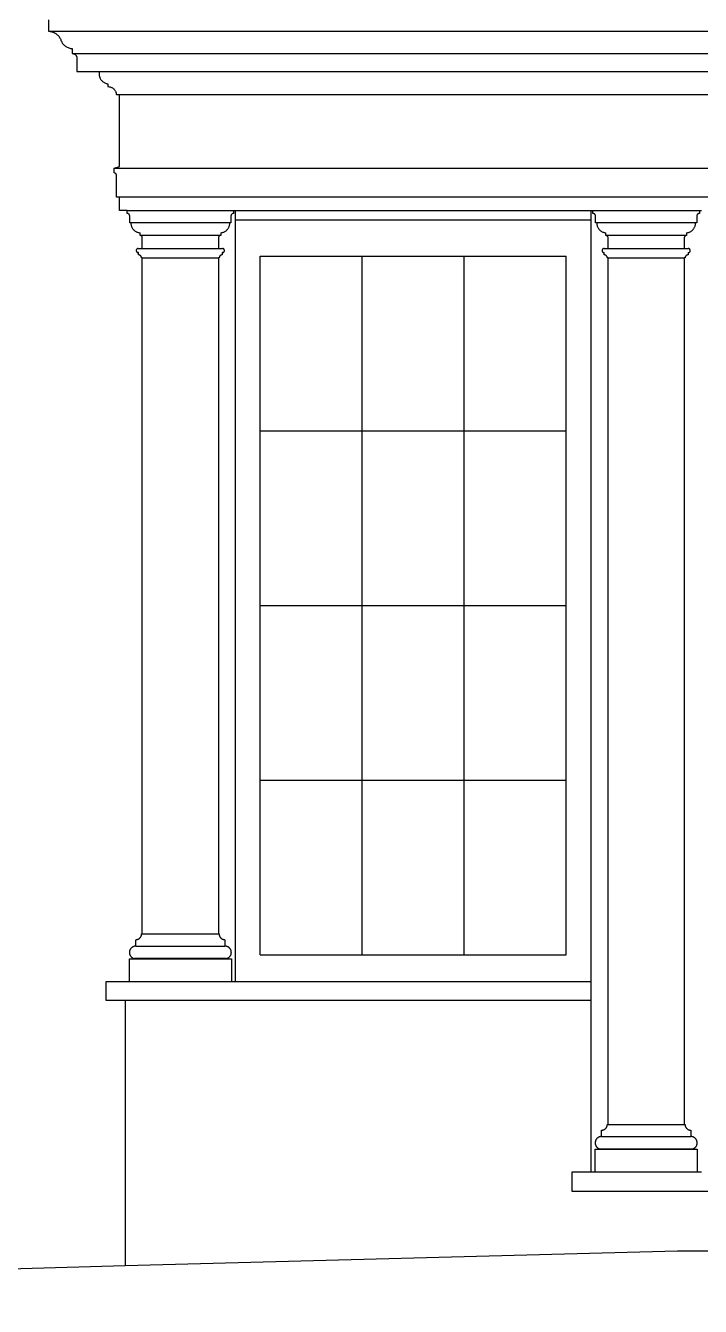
# Model space of a CAD drawing. Extents: x -71730 to 43516, y -8856 to 48457.
# Drawn here: x -818 to 955, y 3009 to 6372 of the extents above; entities that cross this region are included whole.
import ezdxf

# ---------------------------------------------------------------- set-up
doc = ezdxf.new("R2010")
doc.units = 0
doc.header["$MEASUREMENT"] = 0
doc.layers.get('0').update_dxf_attribs({"linetype": 'CONTINUOUS'})

msp = doc.modelspace()

# ---------------------------------------------------------------- linework, layer by layer
at = {"color": 95}
for p, q in [((-758.2, 6387.2), (-758.2, 6357.4)), ((-758.2, 6357.4), (5955.4, 6357.4)), ((-758.2, 6357.4), (-755.9, 6357.3)), ((-755.9, 6357.3), (-753.6, 6357.1)), ((-753.6, 6357.1), (-751.3, 6356.7)), ((-751.3, 6356.7), (-749.1, 6356.2)), ((-749.1, 6356.2), (-746.9, 6355.5)), ((-746.9, 6355.5), (-744.7, 6354.7)), ((-744.7, 6354.7), (-742.7, 6353.7)), ((-742.7, 6353.7), (-740.6, 6352.6)), ((-740.6, 6352.6), (-738.7, 6351.3)), ((-738.7, 6351.3), (-736.8, 6350)), ((-736.8, 6350), (-735.1, 6348.5)), ((-735.1, 6348.5), (-733.4, 6346.9)), ((-733.4, 6346.9), (-731.9, 6345.2)), ((-731.9, 6345.2), (-730.5, 6343.4)), ((-730.5, 6343.4), (-729.2, 6341.5)), ((-729.2, 6341.5), (-728, 6339.5)), ((-728, 6339.5), (-726.9, 6337.5)), ((-726.9, 6337.5), (-726, 6335.4)), ((-726, 6335.4), (-725.3, 6333.2)), ((-725.3, 6333.2), (-724.4, 6331.1)), ((-724.4, 6331.1), (-723.3, 6329.1)), ((-723.3, 6329.1), (-722.2, 6327.1)), ((-722.2, 6327.1), (-720.9, 6325.3)), ((-720.9, 6325.3), (-719.4, 6323.5)), ((-719.4, 6323.5), (-717.9, 6321.9)), ((-717.9, 6321.9), (-716.2, 6320.3)), ((-716.2, 6320.3), (-714.5, 6318.9)), ((-714.5, 6318.9), (-712.6, 6317.5)), ((-712.6, 6317.5), (-710.7, 6316.4)), ((-710.7, 6316.4), (-708.7, 6315.3)), ((-708.7, 6315.3), (-706.6, 6314.4)), ((-706.6, 6314.4), (-704.4, 6313.7)), ((-704.4, 6313.7), (-702.2, 6313.1)), ((-702.2, 6313.1), (-700, 6312.6)), ((-700, 6312.6), (-697.8, 6312.3)), ((-697.8, 6312.3), (-695.5, 6312.2)), ((-695.5, 6312.2), (-695.5, 6299.2)), ((-695.5, 6299.2), (5955.4, 6299.2)), ((-695.5, 6299.2), (-694.6, 6299.2)), ((-694.6, 6299.2), (-693.8, 6299)), ((-693.8, 6299), (-693, 6298.9)), ((-693, 6298.9), (-692.2, 6298.6)), ((-692.2, 6298.6), (-691.4, 6298.3)), ((-691.4, 6298.3), (-690.6, 6298)), ((-690.6, 6298), (-689.8, 6297.6)), ((-689.8, 6297.6), (-689.1, 6297.1)), ((-689.1, 6297.1), (-688.4, 6296.6)), ((-688.4, 6296.6), (-687.8, 6296.1)), ((-687.8, 6296.1), (-687.1, 6295.5)), ((-687.1, 6295.5), (-686.6, 6294.9)), ((-686.6, 6294.9), (-686, 6294.2)), ((-686, 6294.2), (-685.5, 6293.6)), ((-685.5, 6293.6), (-685.1, 6292.8)), ((-685.1, 6292.8), (-684.7, 6292.1)), ((-684.7, 6292.1), (-684.3, 6291.3)), ((-684.3, 6291.3), (-684, 6290.5)), ((-684, 6290.5), (-683.8, 6289.7)), ((-683.8, 6289.7), (-683.6, 6288.9)), ((-683.6, 6288.9), (-683.5, 6288)), ((-683.5, 6288), (-683.4, 6287.2)), ((-683.4, 6287.2), (-683.4, 6252)), ((-683.4, 6252), (-624.9, 6252)), ((-624.9, 6252), (-624.9, 6244.9)), ((-624.9, 6252), (5606.9, 6252)), ((-624.9, 6244.9), (-624.8, 6243.2)), ((-624.8, 6243.2), (-624.6, 6241.5)), ((-624.6, 6241.5), (-624.3, 6239.9)), ((-624.3, 6239.9), (-623.9, 6238.2)), ((-623.9, 6238.2), (-623.4, 6236.6)), ((-623.4, 6236.6), (-622.8, 6235)), ((-622.8, 6235), (-622.1, 6233.5)), ((-622.1, 6233.5), (-621.3, 6232)), ((-621.3, 6232), (-620.3, 6230.5)), ((-620.3, 6230.5), (-619.3, 6229.2)), ((-619.3, 6229.2), (-618.2, 6227.9)), ((-618.2, 6227.9), (-617, 6226.7)), ((-617, 6226.7), (-615.8, 6225.5)), ((-615.8, 6225.5), (-614.4, 6224.5)), ((-614.4, 6224.5), (-613, 6223.5)), ((-613, 6223.5), (-611.6, 6222.6)), ((-611.6, 6222.6), (-610.1, 6221.9)), ((-610.1, 6221.9), (-608.5, 6221.2)), ((-608.5, 6221.2), (-606.9, 6220.6)), ((-606.9, 6220.6), (-605.3, 6220.2)), ((-605.3, 6220.2), (-603.6, 6219.8)), ((-603.6, 6219.8), (-601.9, 6219.6)), ((-601.9, 6219.6), (-601.9, 6212.1)), ((-601.9, 6212.1), (-600.4, 6212)), ((-600.4, 6212), (-598.9, 6211.8)), ((-598.9, 6211.8), (-597.4, 6211.6)), ((-597.4, 6211.6), (-595.9, 6211.2)), ((-595.9, 6211.2), (-594.4, 6210.7)), ((-594.4, 6210.7), (-593, 6210.1)), ((-593, 6210.1), (-591.7, 6209.4)), ((-591.7, 6209.4), (-590.3, 6208.7)), ((-590.3, 6208.7), (-589.1, 6207.8)), ((-589.1, 6207.8), (-587.9, 6206.9)), ((-587.9, 6206.9), (-586.7, 6205.9)), ((-586.7, 6205.9), (-585.7, 6204.8)), ((-585.7, 6204.8), (-584.7, 6203.6)), ((-584.7, 6203.6), (-583.8, 6202.4)), ((-583.8, 6202.4), (-582.9, 6201.1)), ((-582.9, 6201.1), (-582.2, 6199.8)), ((-582.2, 6199.8), (-581.6, 6198.4)), ((-581.6, 6198.4), (-581, 6196.9)), ((-581, 6196.9), (-580.6, 6195.5)), ((-580.6, 6195.5), (-580.2, 6194)), ((-580.2, 6194), (-580, 6192.5)), ((-580, 6192.5), (-579.8, 6191)), ((-579.8, 6191), (-571.6, 6191)), ((-571.6, 6002.2), (-571.6, 6191)), ((-571.6, 6191), (5617.9, 6191)), ((-585.6, 5998.4), (-571.6, 6002.2)), ((-585.6, 5985.4), (-585.6, 5998.4)), ((-585.6, 5998.4), (5668.6, 5998.4)), ((-585.2, 5985.4), (-585.6, 5985.4)), ((-584.8, 5985.4), (-585.2, 5985.4)), ((-584.5, 5985.3), (-584.8, 5985.4)), ((-584.1, 5985.2), (-584.5, 5985.3)), ((-583.7, 5985.1), (-584.1, 5985.2)), ((-583.3, 5985), (-583.7, 5985.1)), ((-583, 5984.8), (-583.3, 5985)), ((-582.6, 5984.6), (-583, 5984.8)), ((-582.3, 5984.4), (-582.6, 5984.6)), ((-582, 5984.2), (-582.3, 5984.4)), ((-581.7, 5983.9), (-582, 5984.2)), ((-581.4, 5983.7), (-581.7, 5983.9)), ((-581.1, 5983.4), (-581.4, 5983.7)), ((-580.9, 5983.1), (-581.1, 5983.4)), ((-580.6, 5982.8), (-580.9, 5983.1)), ((-580.4, 5982.4), (-580.6, 5982.8)), ((-580.2, 5982.1), (-580.4, 5982.4)), ((-580.1, 5981.7), (-580.2, 5982.1)), ((-579.9, 5981.4), (-580.1, 5981.7)), ((-579.8, 5981), (-579.9, 5981.4)), ((-579.7, 5980.6), (-579.8, 5981)), ((-579.7, 5980.2), (-579.7, 5980.6)), ((-579.6, 5979.8), (-579.7, 5980.2)), ((-579.6, 5979.4), (-579.6, 5979.8)), ((-579.6, 5922.2), (-579.6, 5979.4)), ((-571.6, 5922.2), (-579.6, 5922.2)), ((5673.8, 5922.2), (-571.6, 5922.2)), ((-571.6, 5887.2), (-571.6, 5922.2)), ((-556.6, 5887.2), (-571.6, 5887.2)), ((-551.6, 5887.2), (-556.6, 5887.2)), ((-551.6, 5887.2), (-271.6, 5887.2)), ((-551.6, 5879.2), (-551.6, 5887.2)), ((-271.6, 5887.2), (-266.6, 5887.2)), ((-271.6, 5887.2), (-271.6, 5879.2)), ((-266.6, 5887.2), (667.4, 5887.2)), ((-266.6, 5862.2), (-266.6, 5887.2)), ((667.4, 5887.2), (672.4, 5887.2)), ((667.4, 5862.2), (667.4, 5887.2)), ((672.4, 5887.2), (952.4, 5887.2)), ((672.4, 5879.2), (672.4, 5887.2)), ((952.4, 5887.2), (957.4, 5887.2)), ((952.4, 5887.2), (952.4, 5879.2)), ((-551.2, 5879.2), (-551.6, 5879.2)), ((-550.8, 5879.1), (-551.2, 5879.2)), ((-550.3, 5879.1), (-550.8, 5879.1)), ((-549.9, 5879), (-550.3, 5879.1)), ((-549.5, 5878.8), (-549.9, 5879)), ((-549.1, 5878.7), (-549.5, 5878.8)), ((-548.7, 5878.5), (-549.1, 5878.7)), ((-548.3, 5878.3), (-548.7, 5878.5)), ((-547.9, 5878.1), (-548.3, 5878.3)), ((-547.5, 5877.8), (-547.9, 5878.1)), ((-547.2, 5877.6), (-547.5, 5877.8)), ((-546.8, 5877.3), (-547.2, 5877.6)), ((-546.5, 5877), (-546.8, 5877.3)), ((-546.2, 5876.6), (-546.5, 5877)), ((-546, 5876.3), (-546.2, 5876.6)), ((-545.7, 5875.9), (-546, 5876.3)), ((-545.5, 5875.6), (-545.7, 5875.9)), ((-545.3, 5875.2), (-545.5, 5875.6)), ((-545.1, 5874.8), (-545.3, 5875.2)), ((-545, 5874.3), (-545.1, 5874.8)), ((-544.9, 5873.9), (-545, 5874.3)), ((-544.8, 5873.5), (-544.9, 5873.9)), ((-544.7, 5873.1), (-544.8, 5873.5)), ((-544.6, 5872.6), (-544.7, 5873.1)), ((-544.6, 5872.2), (-544.6, 5872.6)), ((-544.6, 5854.2), (-544.6, 5872.2)), ((-541.6, 5854.2), (-544.6, 5854.2)), ((-541.6, 5854.2), (-541.6, 5852.5)), ((-281.6, 5854.2), (-541.6, 5854.2)), ((-541.6, 5852.5), (-541.4, 5850.8)), ((-281.9, 5850.8), (-281.7, 5852.5)), ((-281.7, 5852.5), (-281.6, 5854.2)), ((-278.6, 5854.2), (-281.6, 5854.2)), ((-278.5, 5873.5), (-278.6, 5873.1)), ((-278.6, 5873.1), (-278.6, 5872.6)), ((-278.6, 5872.6), (-278.6, 5872.2)), ((-278.6, 5872.2), (-278.6, 5854.2)), ((-278.4, 5873.9), (-278.5, 5873.5)), ((-278.3, 5874.3), (-278.4, 5873.9)), ((-278.1, 5874.8), (-278.3, 5874.3)), ((-278, 5875.2), (-278.1, 5874.8)), ((-277.8, 5875.6), (-278, 5875.2)), ((-277.5, 5875.9), (-277.8, 5875.6)), ((-277.3, 5876.3), (-277.5, 5875.9)), ((-277, 5876.6), (-277.3, 5876.3)), ((-276.7, 5877), (-277, 5876.6)), ((-276.4, 5877.3), (-276.7, 5877)), ((-276.1, 5877.6), (-276.4, 5877.3)), ((-275.7, 5877.8), (-276.1, 5877.6)), ((-275.4, 5878.1), (-275.7, 5877.8)), ((-275, 5878.3), (-275.4, 5878.1)), ((-274.6, 5878.5), (-275, 5878.3)), ((-274.2, 5878.7), (-274.6, 5878.5)), ((-273.8, 5878.8), (-274.2, 5878.7)), ((-273.4, 5879), (-273.8, 5878.8)), ((-272.9, 5879.1), (-273.4, 5879)), ((-272.5, 5879.1), (-272.9, 5879.1)), ((-272.1, 5879.2), (-272.5, 5879.1)), ((-271.6, 5879.2), (-272.1, 5879.2)), ((-266.6, 4234.1), (-266.6, 5862.2)), ((-266.6, 5862.2), (667.4, 5862.2)), ((667.4, 3862.2), (667.4, 5862.2)), ((672.8, 5879.2), (672.4, 5879.2)), ((673.2, 5879.1), (672.8, 5879.2)), ((673.7, 5879.1), (673.2, 5879.1)), ((674.1, 5879), (673.7, 5879.1)), ((674.5, 5878.8), (674.1, 5879)), ((674.9, 5878.7), (674.5, 5878.8)), ((675.3, 5878.5), (674.9, 5878.7)), ((675.7, 5878.3), (675.3, 5878.5)), ((676.1, 5878.1), (675.7, 5878.3)), ((676.5, 5877.8), (676.1, 5878.1)), ((676.8, 5877.6), (676.5, 5877.8)), ((677.2, 5877.3), (676.8, 5877.6)), ((677.5, 5877), (677.2, 5877.3)), ((677.8, 5876.6), (677.5, 5877)), ((678, 5876.3), (677.8, 5876.6)), ((678.3, 5875.9), (678, 5876.3)), ((678.5, 5875.6), (678.3, 5875.9)), ((678.7, 5875.2), (678.5, 5875.6)), ((678.9, 5874.8), (678.7, 5875.2)), ((679, 5874.3), (678.9, 5874.8)), ((679.1, 5873.9), (679, 5874.3)), ((679.2, 5873.5), (679.1, 5873.9)), ((679.3, 5873.1), (679.2, 5873.5)), ((679.4, 5872.6), (679.3, 5873.1)), ((679.4, 5872.2), (679.4, 5872.6)), ((679.4, 5854.2), (679.4, 5872.2)), ((682.4, 5854.2), (679.4, 5854.2)), ((942.4, 5854.2), (682.4, 5854.2)), ((682.4, 5854.2), (682.4, 5852.5)), ((682.4, 5852.5), (682.6, 5850.8)), ((942.1, 5850.8), (942.3, 5852.5)), ((942.3, 5852.5), (942.4, 5854.2)), ((945.4, 5854.2), (942.4, 5854.2)), ((945.5, 5873.5), (945.4, 5873.1)), ((945.4, 5873.1), (945.4, 5872.6)), ((945.4, 5872.6), (945.4, 5872.2)), ((945.4, 5872.2), (945.4, 5854.2)), ((945.6, 5873.9), (945.5, 5873.5)), ((945.7, 5874.3), (945.6, 5873.9)), ((945.9, 5874.8), (945.7, 5874.3)), ((946, 5875.2), (945.9, 5874.8)), ((946.2, 5875.6), (946, 5875.2)), ((946.5, 5875.9), (946.2, 5875.6)), ((946.7, 5876.3), (946.5, 5875.9)), ((947, 5876.6), (946.7, 5876.3)), ((947.3, 5877), (947, 5876.6)), ((947.6, 5877.3), (947.3, 5877)), ((947.9, 5877.6), (947.6, 5877.3)), ((948.3, 5877.8), (947.9, 5877.6)), ((948.6, 5878.1), (948.3, 5877.8)), ((949, 5878.3), (948.6, 5878.1)), ((949.4, 5878.5), (949, 5878.3)), ((949.8, 5878.7), (949.4, 5878.5)), ((950.2, 5878.8), (949.8, 5878.7)), ((950.6, 5879), (950.2, 5878.8)), ((951.1, 5879.1), (950.6, 5879)), ((951.5, 5879.1), (951.1, 5879.1)), ((951.9, 5879.2), (951.5, 5879.1)), ((952.4, 5879.2), (951.9, 5879.2)), ((-541.4, 5850.8), (-541.1, 5849.1)), ((-541.1, 5849.1), (-540.7, 5847.5)), ((-540.7, 5847.5), (-540.3, 5845.9)), ((-540.3, 5845.9), (-539.7, 5844.3)), ((-539.7, 5844.3), (-539, 5842.8)), ((-539, 5842.8), (-538.2, 5841.3)), ((-538.2, 5841.3), (-537.3, 5839.8)), ((-537.3, 5839.8), (-536.3, 5838.5)), ((-536.3, 5838.5), (-535.3, 5837.1)), ((-535.3, 5837.1), (-534.1, 5835.9)), ((-534.1, 5835.9), (-532.9, 5834.7)), ((-532.9, 5834.7), (-531.6, 5833.6)), ((-531.6, 5833.6), (-530.2, 5832.7)), ((-530.2, 5832.7), (-528.8, 5831.7)), ((-528.8, 5831.7), (-527.3, 5830.9)), ((-527.3, 5830.9), (-525.8, 5830.2)), ((-525.8, 5830.2), (-524.2, 5829.6)), ((-524.2, 5829.6), (-522.6, 5829.1)), ((-522.6, 5829.1), (-521, 5828.7)), ((-521, 5828.7), (-519.3, 5828.4)), ((-519.3, 5828.4), (-517.6, 5828.2)), ((-517.6, 5821.2), (-517.6, 5828.2)), ((-517.3, 5821.2), (-517.6, 5821.2)), ((-306, 5821.2), (-517.3, 5821.2)), ((-516.9, 5821.1), (-517.3, 5821.2)), ((-516.5, 5821.1), (-516.9, 5821.1)), ((-516.1, 5821), (-516.5, 5821.1)), ((-515.8, 5820.9), (-516.1, 5821)), ((-515.4, 5820.8), (-515.8, 5820.9)), ((-515.1, 5820.6), (-515.4, 5820.8)), ((-514.7, 5820.4), (-515.1, 5820.6)), ((-514.4, 5820.3), (-514.7, 5820.4)), ((-514.1, 5820), (-514.4, 5820.3)), ((-513.8, 5819.8), (-514.1, 5820)), ((-513.5, 5819.6), (-513.8, 5819.8)), ((-513.3, 5819.3), (-513.5, 5819.6)), ((-513, 5819), (-513.3, 5819.3)), ((-512.8, 5818.7), (-513, 5819)), ((-512.6, 5818.4), (-512.8, 5818.7)), ((-512.4, 5818.1), (-512.6, 5818.4)), ((-512.2, 5817.7), (-512.4, 5818.1)), ((-310.9, 5818.1), (-311.1, 5817.7)), ((-310.7, 5818.4), (-310.9, 5818.1)), ((-310.5, 5818.7), (-310.7, 5818.4)), ((-310.3, 5819), (-310.5, 5818.7)), ((-310, 5819.3), (-310.3, 5819)), ((-309.7, 5819.6), (-310, 5819.3)), ((-309.5, 5819.8), (-309.7, 5819.6)), ((-309.2, 5820), (-309.5, 5819.8)), ((-308.8, 5820.3), (-309.2, 5820)), ((-308.5, 5820.4), (-308.8, 5820.3)), ((-308.2, 5820.6), (-308.5, 5820.4)), ((-307.8, 5820.8), (-308.2, 5820.6)), ((-307.5, 5820.9), (-307.8, 5820.8)), ((-307.1, 5821), (-307.5, 5820.9)), ((-306.8, 5821.1), (-307.1, 5821)), ((-306.4, 5821.1), (-306.8, 5821.1)), ((-306, 5821.2), (-306.4, 5821.1)), ((-305.6, 5821.2), (-306, 5821.2)), ((-305.6, 5828.2), (-304, 5828.4)), ((-305.6, 5828.2), (-305.6, 5821.2)), ((-304, 5828.4), (-302.3, 5828.7)), ((-302.3, 5828.7), (-300.7, 5829.1)), ((-300.7, 5829.1), (-299, 5829.6)), ((-299, 5829.6), (-297.5, 5830.2)), ((-297.5, 5830.2), (-295.9, 5830.9)), ((-295.9, 5830.9), (-294.5, 5831.7)), ((-294.5, 5831.7), (-293, 5832.7)), ((-293, 5832.7), (-291.7, 5833.6)), ((-291.7, 5833.6), (-290.4, 5834.7)), ((-290.4, 5834.7), (-289.1, 5835.9)), ((-289.1, 5835.9), (-288, 5837.1)), ((-288, 5837.1), (-286.9, 5838.5)), ((-286.9, 5838.5), (-286, 5839.8)), ((-286, 5839.8), (-285.1, 5841.3)), ((-285.1, 5841.3), (-284.3, 5842.8)), ((-284.3, 5842.8), (-283.6, 5844.3)), ((-283.6, 5844.3), (-283, 5845.9)), ((-283, 5845.9), (-282.5, 5847.5)), ((-282.5, 5847.5), (-282.1, 5849.1)), ((-282.1, 5849.1), (-281.9, 5850.8)), ((682.6, 5850.8), (682.9, 5849.1)), ((682.9, 5849.1), (683.3, 5847.5)), ((683.3, 5847.5), (683.7, 5845.9)), ((683.7, 5845.9), (684.3, 5844.3)), ((684.3, 5844.3), (685, 5842.8)), ((685, 5842.8), (685.8, 5841.3)), ((685.8, 5841.3), (686.7, 5839.8)), ((686.7, 5839.8), (687.7, 5838.5)), ((687.7, 5838.5), (688.7, 5837.1)), ((688.7, 5837.1), (689.9, 5835.9)), ((689.9, 5835.9), (691.1, 5834.7)), ((691.1, 5834.7), (692.4, 5833.6)), ((692.4, 5833.6), (693.8, 5832.7)), ((693.8, 5832.7), (695.2, 5831.7)), ((695.2, 5831.7), (696.7, 5830.9)), ((696.7, 5830.9), (698.2, 5830.2)), ((698.2, 5830.2), (699.8, 5829.6)), ((699.8, 5829.6), (701.4, 5829.1)), ((701.4, 5829.1), (703, 5828.7)), ((703, 5828.7), (704.7, 5828.4)), ((704.7, 5828.4), (706.4, 5828.2)), ((706.4, 5821.2), (706.4, 5828.2)), ((706.7, 5821.2), (706.4, 5821.2)), ((918, 5821.2), (706.7, 5821.2)), ((707.1, 5821.1), (706.7, 5821.2)), ((707.5, 5821.1), (707.1, 5821.1)), ((707.9, 5821), (707.5, 5821.1)), ((708.2, 5820.9), (707.9, 5821)), ((708.6, 5820.8), (708.2, 5820.9)), ((708.9, 5820.6), (708.6, 5820.8)), ((709.3, 5820.4), (708.9, 5820.6)), ((709.6, 5820.3), (709.3, 5820.4)), ((709.9, 5820), (709.6, 5820.3)), ((710.2, 5819.8), (709.9, 5820)), ((710.5, 5819.6), (710.2, 5819.8)), ((710.7, 5819.3), (710.5, 5819.6)), ((711, 5819), (710.7, 5819.3)), ((711.2, 5818.7), (711, 5819)), ((711.4, 5818.4), (711.2, 5818.7)), ((711.6, 5818.1), (711.4, 5818.4)), ((711.8, 5817.7), (711.6, 5818.1)), ((913.1, 5818.1), (912.9, 5817.7)), ((913.3, 5818.4), (913.1, 5818.1)), ((913.5, 5818.7), (913.3, 5818.4)), ((913.7, 5819), (913.5, 5818.7)), ((914, 5819.3), (913.7, 5819)), ((914.3, 5819.6), (914, 5819.3)), ((914.5, 5819.8), (914.3, 5819.6)), ((914.8, 5820), (914.5, 5819.8)), ((915.2, 5820.3), (914.8, 5820)), ((915.5, 5820.4), (915.2, 5820.3)), ((915.8, 5820.6), (915.5, 5820.4)), ((916.2, 5820.8), (915.8, 5820.6)), ((916.5, 5820.9), (916.2, 5820.8)), ((916.9, 5821), (916.5, 5820.9)), ((917.2, 5821.1), (916.9, 5821)), ((917.6, 5821.1), (917.2, 5821.1)), ((918, 5821.2), (917.6, 5821.1)), ((918.4, 5821.2), (918, 5821.2)), ((918.4, 5828.2), (920, 5828.4)), ((918.4, 5828.2), (918.4, 5821.2)), ((920, 5828.4), (921.7, 5828.7)), ((921.7, 5828.7), (923.3, 5829.1)), ((923.3, 5829.1), (925, 5829.6)), ((925, 5829.6), (926.5, 5830.2)), ((926.5, 5830.2), (928.1, 5830.9)), ((928.1, 5830.9), (929.5, 5831.7)), ((929.5, 5831.7), (931, 5832.7)), ((931, 5832.7), (932.3, 5833.6)), ((932.3, 5833.6), (933.6, 5834.7)), ((933.6, 5834.7), (934.9, 5835.9)), ((934.9, 5835.9), (936, 5837.1)), ((936, 5837.1), (937.1, 5838.5)), ((937.1, 5838.5), (938, 5839.8)), ((938, 5839.8), (938.9, 5841.3)), ((938.9, 5841.3), (939.7, 5842.8)), ((939.7, 5842.8), (940.4, 5844.3)), ((940.4, 5844.3), (941, 5845.9)), ((941, 5845.9), (941.5, 5847.5)), ((941.5, 5847.5), (941.9, 5849.1)), ((941.9, 5849.1), (942.1, 5850.8)), ((-527, 5784.2), (-527.2, 5783.9)), ((-526.8, 5784.5), (-527, 5784.2)), ((-526.6, 5784.8), (-526.8, 5784.5)), ((-526.4, 5785.1), (-526.6, 5784.8)), ((-526.2, 5785.4), (-526.4, 5785.1)), ((-526, 5785.6), (-526.2, 5785.4)), ((-525.7, 5785.9), (-526, 5785.6)), ((-525.4, 5786.1), (-525.7, 5785.9)), ((-525.1, 5786.3), (-525.4, 5786.1)), ((-524.8, 5786.5), (-525.1, 5786.3)), ((-524.5, 5786.6), (-524.8, 5786.5)), ((-524.2, 5786.8), (-524.5, 5786.6)), ((-523.9, 5786.9), (-524.2, 5786.8)), ((-523.5, 5787), (-523.9, 5786.9)), ((-523.2, 5787.1), (-523.5, 5787)), ((-522.8, 5787.1), (-523.2, 5787.1)), ((-522.5, 5787.2), (-522.8, 5787.1)), ((-522.1, 5787.2), (-522.5, 5787.2)), ((-522.1, 5787.2), (-511.6, 5787.2)), ((-512.1, 5817.4), (-512.2, 5817.7)), ((-511.9, 5817), (-512.1, 5817.4)), ((-511.8, 5816.7), (-511.9, 5817)), ((-511.7, 5816.3), (-511.8, 5816.7)), ((-511.7, 5815.9), (-511.7, 5816.3)), ((-511.6, 5815.6), (-511.7, 5815.9)), ((-511.6, 5815.2), (-511.6, 5815.6)), ((-511.6, 5787.2), (-511.6, 5815.2)), ((-511.6, 5787.2), (-311.6, 5787.2)), ((-311.5, 5816.3), (-311.6, 5815.9)), ((-311.6, 5815.9), (-311.6, 5815.6)), ((-311.6, 5815.6), (-311.6, 5815.2)), ((-311.6, 5815.2), (-311.6, 5787.2)), ((-311.6, 5787.2), (-301.1, 5787.2)), ((-311.4, 5816.7), (-311.5, 5816.3)), ((-311.3, 5817), (-311.4, 5816.7)), ((-311.2, 5817.4), (-311.3, 5817)), ((-311.1, 5817.7), (-311.2, 5817.4)), ((-300.8, 5787.2), (-301.1, 5787.2)), ((-300.4, 5787.1), (-300.8, 5787.2)), ((-300.1, 5787.1), (-300.4, 5787.1)), ((-299.7, 5787), (-300.1, 5787.1)), ((-299.4, 5786.9), (-299.7, 5787)), ((-299.1, 5786.8), (-299.4, 5786.9)), ((-298.7, 5786.6), (-299.1, 5786.8)), ((-298.4, 5786.5), (-298.7, 5786.6)), ((-298.1, 5786.3), (-298.4, 5786.5)), ((-297.8, 5786.1), (-298.1, 5786.3)), ((-297.6, 5785.9), (-297.8, 5786.1)), ((-297.3, 5785.6), (-297.6, 5785.9)), ((-297.1, 5785.4), (-297.3, 5785.6)), ((-296.8, 5785.1), (-297.1, 5785.4)), ((-296.6, 5784.8), (-296.8, 5785.1)), ((-296.4, 5784.5), (-296.6, 5784.8)), ((-296.3, 5784.2), (-296.4, 5784.5)), ((-296.1, 5783.9), (-296.3, 5784.2)), ((697, 5784.2), (696.8, 5783.9)), ((697.2, 5784.5), (697, 5784.2)), ((697.4, 5784.8), (697.2, 5784.5)), ((697.6, 5785.1), (697.4, 5784.8)), ((697.8, 5785.4), (697.6, 5785.1)), ((698, 5785.6), (697.8, 5785.4)), ((698.3, 5785.9), (698, 5785.6)), ((698.6, 5786.1), (698.3, 5785.9)), ((698.9, 5786.3), (698.6, 5786.1)), ((699.2, 5786.5), (698.9, 5786.3)), ((699.5, 5786.6), (699.2, 5786.5)), ((699.8, 5786.8), (699.5, 5786.6)), ((700.1, 5786.9), (699.8, 5786.8)), ((700.5, 5787), (700.1, 5786.9)), ((700.8, 5787.1), (700.5, 5787)), ((701.2, 5787.1), (700.8, 5787.1)), ((701.5, 5787.2), (701.2, 5787.1)), ((701.9, 5787.2), (701.5, 5787.2)), ((701.9, 5787.2), (712.4, 5787.2)), ((711.9, 5817.4), (711.8, 5817.7)), ((712.1, 5817), (711.9, 5817.4)), ((712.2, 5816.7), (712.1, 5817)), ((712.3, 5816.3), (712.2, 5816.7)), ((712.3, 5815.9), (712.3, 5816.3)), ((712.4, 5815.6), (712.3, 5815.9)), ((712.4, 5815.2), (712.4, 5815.6)), ((712.4, 5787.2), (712.4, 5815.2)), ((712.4, 5787.2), (912.4, 5787.2)), ((912.5, 5816.3), (912.4, 5815.9)), ((912.4, 5815.9), (912.4, 5815.6)), ((912.4, 5815.6), (912.4, 5815.2)), ((912.4, 5815.2), (912.4, 5787.2)), ((912.4, 5787.2), (922.9, 5787.2)), ((912.6, 5816.7), (912.5, 5816.3)), ((912.7, 5817), (912.6, 5816.7)), ((912.8, 5817.4), (912.7, 5817)), ((912.9, 5817.7), (912.8, 5817.4)), ((923.2, 5787.2), (922.9, 5787.2)), ((923.6, 5787.1), (923.2, 5787.2)), ((923.9, 5787.1), (923.6, 5787.1)), ((924.3, 5787), (923.9, 5787.1)), ((924.6, 5786.9), (924.3, 5787)), ((924.9, 5786.8), (924.6, 5786.9)), ((925.3, 5786.6), (924.9, 5786.8)), ((925.6, 5786.5), (925.3, 5786.6)), ((925.9, 5786.3), (925.6, 5786.5)), ((926.2, 5786.1), (925.9, 5786.3)), ((926.4, 5785.9), (926.2, 5786.1)), ((926.7, 5785.6), (926.4, 5785.9)), ((926.9, 5785.4), (926.7, 5785.6)), ((927.2, 5785.1), (926.9, 5785.4)), ((927.4, 5784.8), (927.2, 5785.1)), ((927.6, 5784.5), (927.4, 5784.8)), ((927.7, 5784.2), (927.6, 5784.5)), ((927.9, 5783.9), (927.7, 5784.2)), ((-527.5, 5782.9), (-527.6, 5782.6)), ((-527.6, 5782.6), (-527.6, 5782.2)), ((-527.6, 5782.2), (-527.6, 5781.9)), ((-527.6, 5781.9), (-527.6, 5781.5)), ((-527.6, 5781.5), (-527.6, 5781.2)), ((-527.6, 5781.2), (-527.6, 5780.8)), ((-527.6, 5780.8), (-527.5, 5780.5)), ((-527.4, 5783.3), (-527.5, 5782.9)), ((-527.5, 5780.5), (-527.4, 5780.1)), ((-527.3, 5783.6), (-527.4, 5783.3)), ((-527.4, 5780.1), (-527.3, 5779.8)), ((-527.2, 5783.9), (-527.3, 5783.6)), ((-527.3, 5779.8), (-527.2, 5779.5)), ((-527.2, 5779.5), (-527, 5779.1)), ((-527, 5779.1), (-526.8, 5778.8)), ((-526.8, 5778.8), (-526.6, 5778.5)), ((-526.6, 5778.5), (-526.4, 5778.3)), ((-526.4, 5778.3), (-526.2, 5778)), ((-526.2, 5778), (-526, 5777.7)), ((-526, 5777.7), (-525.7, 5777.5)), ((-525.7, 5777.5), (-525.4, 5777.3)), ((-525.4, 5777.3), (-525.1, 5777.1)), ((-525.1, 5777.1), (-524.8, 5776.9)), ((-524.8, 5776.9), (-524.5, 5776.7)), ((-524.5, 5776.7), (-524.2, 5776.6)), ((-524.2, 5776.6), (-523.9, 5776.5)), ((-523.9, 5776.5), (-523.5, 5776.4)), ((-523.5, 5776.4), (-523.2, 5776.3)), ((-523.2, 5776.3), (-522.8, 5776.2)), ((-522.8, 5776.2), (-522.5, 5776.2)), ((-522.5, 5776.2), (-522.1, 5776.2)), ((-521.6, 5776.2), (-522.1, 5776.2)), ((-521.6, 5770.2), (-521.6, 5776.2)), ((-521.1, 5770.2), (-521.6, 5770.2)), ((-520.6, 5770.1), (-521.1, 5770.2)), ((-520.1, 5770), (-520.6, 5770.1)), ((-519.6, 5769.9), (-520.1, 5770)), ((-519.2, 5769.8), (-519.6, 5769.9)), ((-518.7, 5769.6), (-519.2, 5769.8)), ((-518.2, 5769.4), (-518.7, 5769.6)), ((-517.8, 5769.2), (-518.2, 5769.4)), ((-517.3, 5768.9), (-517.8, 5769.2)), ((-516.9, 5768.7), (-517.3, 5768.9)), ((-516.5, 5768.3), (-516.9, 5768.7)), ((-516.2, 5768), (-516.5, 5768.3)), ((-515.8, 5767.7), (-516.2, 5768)), ((-515.5, 5767.3), (-515.8, 5767.7)), ((-515.2, 5766.9), (-515.5, 5767.3)), ((-514.9, 5766.5), (-515.2, 5766.9)), ((-514.6, 5766), (-514.9, 5766.5)), ((-514.4, 5765.6), (-514.6, 5766)), ((-514.2, 5765.1), (-514.4, 5765.6)), ((-514, 5764.7), (-514.2, 5765.1)), ((-513.9, 5764.2), (-514, 5764.7)), ((-513.8, 5763.7), (-513.9, 5764.2)), ((-513.7, 5763.2), (-513.8, 5763.7)), ((-513.6, 5762.7), (-513.7, 5763.2)), ((-513.6, 5762.2), (-513.6, 5762.7)), ((-511.6, 5762.2), (-513.6, 5762.2)), ((-511.6, 5762.2), (-311.6, 5762.2)), ((-511.6, 3987.2), (-511.6, 5762.2)), ((-309.6, 5762.2), (-311.6, 5762.2)), ((-311.6, 5762.2), (-311.6, 3987.2)), ((-309.5, 5763.7), (-309.6, 5763.2)), ((-309.6, 5763.2), (-309.6, 5762.7)), ((-309.6, 5762.7), (-309.6, 5762.2)), ((-309.4, 5764.2), (-309.5, 5763.7)), ((-309.2, 5764.7), (-309.4, 5764.2)), ((-309.1, 5765.1), (-309.2, 5764.7)), ((-308.9, 5765.6), (-309.1, 5765.1)), ((-308.6, 5766), (-308.9, 5765.6)), ((-308.4, 5766.5), (-308.6, 5766)), ((-308.1, 5766.9), (-308.4, 5766.5)), ((-307.8, 5767.3), (-308.1, 5766.9)), ((-307.5, 5767.7), (-307.8, 5767.3)), ((-307.1, 5768), (-307.5, 5767.7)), ((-306.7, 5768.3), (-307.1, 5768)), ((-306.3, 5768.7), (-306.7, 5768.3)), ((-305.9, 5768.9), (-306.3, 5768.7)), ((-305.5, 5769.2), (-305.9, 5768.9)), ((-305, 5769.4), (-305.5, 5769.2)), ((-304.6, 5769.6), (-305, 5769.4)), ((-304.1, 5769.8), (-304.6, 5769.6)), ((-303.6, 5769.9), (-304.1, 5769.8)), ((-303.1, 5770), (-303.6, 5769.9)), ((-302.6, 5770.1), (-303.1, 5770)), ((-302.1, 5770.2), (-302.6, 5770.1)), ((-301.6, 5770.2), (-302.1, 5770.2)), ((-301.6, 5776.2), (-301.6, 5770.2)), ((-301.1, 5776.2), (-301.6, 5776.2)), ((-301.1, 5776.2), (-300.8, 5776.2)), ((-300.8, 5776.2), (-300.4, 5776.2)), ((-300.4, 5776.2), (-300.1, 5776.3)), ((-300.1, 5776.3), (-299.7, 5776.4)), ((-299.7, 5776.4), (-299.4, 5776.5)), ((-299.4, 5776.5), (-299.1, 5776.6)), ((-299.1, 5776.6), (-298.7, 5776.7)), ((-298.7, 5776.7), (-298.4, 5776.9)), ((-298.4, 5776.9), (-298.1, 5777.1)), ((-298.1, 5777.1), (-297.8, 5777.3)), ((-297.8, 5777.3), (-297.6, 5777.5)), ((-297.6, 5777.5), (-297.3, 5777.7)), ((-297.3, 5777.7), (-297.1, 5778)), ((-297.1, 5778), (-296.8, 5778.3)), ((-296.8, 5778.3), (-296.6, 5778.5)), ((-296.6, 5778.5), (-296.4, 5778.8)), ((-296.4, 5778.8), (-296.3, 5779.1)), ((-296.3, 5779.1), (-296.1, 5779.5)), ((-296, 5783.6), (-296.1, 5783.9)), ((-296.1, 5779.5), (-296, 5779.8)), ((-295.9, 5783.3), (-296, 5783.6)), ((-296, 5779.8), (-295.9, 5780.1)), ((-295.8, 5782.9), (-295.9, 5783.3)), ((-295.9, 5780.1), (-295.8, 5780.5)), ((-295.7, 5782.6), (-295.8, 5782.9)), ((-295.8, 5780.5), (-295.7, 5780.8)), ((-295.7, 5782.2), (-295.7, 5782.6)), ((-295.6, 5781.9), (-295.7, 5782.2)), ((-295.7, 5781.2), (-295.6, 5781.5)), ((-295.7, 5780.8), (-295.7, 5781.2)), ((-295.6, 5781.5), (-295.6, 5781.9)), ((-201.6, 5767.2), (66.4, 5767.2)), ((-201.6, 5308.4), (-201.6, 5767.2)), ((66.4, 5308.4), (66.4, 5767.2)), ((66.4, 5767.2), (334.4, 5767.2)), ((334.4, 5308.4), (334.4, 5767.2)), ((334.4, 5767.2), (602.4, 5767.2)), ((602.4, 5308.4), (602.4, 5767.2)), ((696.5, 5782.9), (696.4, 5782.6)), ((696.4, 5782.6), (696.4, 5782.2)), ((696.4, 5782.2), (696.4, 5781.9)), ((696.4, 5781.9), (696.4, 5781.5)), ((696.4, 5781.5), (696.4, 5781.2)), ((696.4, 5781.2), (696.4, 5780.8)), ((696.4, 5780.8), (696.5, 5780.5)), ((696.6, 5783.3), (696.5, 5782.9)), ((696.5, 5780.5), (696.6, 5780.1)), ((696.7, 5783.6), (696.6, 5783.3)), ((696.6, 5780.1), (696.7, 5779.8)), ((696.8, 5783.9), (696.7, 5783.6)), ((696.7, 5779.8), (696.8, 5779.5)), ((696.8, 5779.5), (697, 5779.1)), ((697, 5779.1), (697.2, 5778.8)), ((697.2, 5778.8), (697.4, 5778.5)), ((697.4, 5778.5), (697.6, 5778.3)), ((697.6, 5778.3), (697.8, 5778)), ((697.8, 5778), (698, 5777.7)), ((698, 5777.7), (698.3, 5777.5)), ((698.3, 5777.5), (698.6, 5777.3)), ((698.6, 5777.3), (698.9, 5777.1)), ((698.9, 5777.1), (699.2, 5776.9)), ((699.2, 5776.9), (699.5, 5776.7)), ((699.5, 5776.7), (699.8, 5776.6)), ((699.8, 5776.6), (700.1, 5776.5)), ((700.1, 5776.5), (700.5, 5776.4)), ((700.5, 5776.4), (700.8, 5776.3)), ((700.8, 5776.3), (701.2, 5776.2)), ((701.2, 5776.2), (701.5, 5776.2)), ((701.5, 5776.2), (701.9, 5776.2)), ((702.4, 5776.2), (701.9, 5776.2)), ((702.4, 5770.2), (702.4, 5776.2)), ((702.9, 5770.2), (702.4, 5770.2)), ((703.4, 5770.1), (702.9, 5770.2)), ((703.9, 5770), (703.4, 5770.1)), ((704.4, 5769.9), (703.9, 5770)), ((704.8, 5769.8), (704.4, 5769.9)), ((705.3, 5769.6), (704.8, 5769.8)), ((705.8, 5769.4), (705.3, 5769.6)), ((706.2, 5769.2), (705.8, 5769.4)), ((706.7, 5768.9), (706.2, 5769.2)), ((707.1, 5768.7), (706.7, 5768.9)), ((707.5, 5768.3), (707.1, 5768.7)), ((707.8, 5768), (707.5, 5768.3)), ((708.2, 5767.7), (707.8, 5768)), ((708.5, 5767.3), (708.2, 5767.7)), ((708.8, 5766.9), (708.5, 5767.3)), ((709.1, 5766.5), (708.8, 5766.9)), ((709.4, 5766), (709.1, 5766.5)), ((709.6, 5765.6), (709.4, 5766)), ((709.8, 5765.1), (709.6, 5765.6)), ((710, 5764.7), (709.8, 5765.1)), ((710.1, 5764.2), (710, 5764.7)), ((710.2, 5763.7), (710.1, 5764.2)), ((710.3, 5763.2), (710.2, 5763.7)), ((710.4, 5762.7), (710.3, 5763.2)), ((710.4, 5762.2), (710.4, 5762.7)), ((712.4, 5762.2), (710.4, 5762.2)), ((712.4, 5762.2), (912.4, 5762.2)), ((712.4, 3487.2), (712.4, 5762.2)), ((914.4, 5762.2), (912.4, 5762.2)), ((912.4, 5762.2), (912.4, 3487.2)), ((914.5, 5763.7), (914.4, 5763.2)), ((914.4, 5763.2), (914.4, 5762.7)), ((914.4, 5762.7), (914.4, 5762.2)), ((914.6, 5764.2), (914.5, 5763.7)), ((914.8, 5764.7), (914.6, 5764.2)), ((914.9, 5765.1), (914.8, 5764.7)), ((915.1, 5765.6), (914.9, 5765.1)), ((915.4, 5766), (915.1, 5765.6)), ((915.6, 5766.5), (915.4, 5766)), ((915.9, 5766.9), (915.6, 5766.5)), ((916.2, 5767.3), (915.9, 5766.9)), ((916.5, 5767.7), (916.2, 5767.3)), ((916.9, 5768), (916.5, 5767.7)), ((917.3, 5768.3), (916.9, 5768)), ((917.7, 5768.7), (917.3, 5768.3)), ((918.1, 5768.9), (917.7, 5768.7)), ((918.5, 5769.2), (918.1, 5768.9)), ((919, 5769.4), (918.5, 5769.2)), ((919.4, 5769.6), (919, 5769.4)), ((919.9, 5769.8), (919.4, 5769.6)), ((920.4, 5769.9), (919.9, 5769.8)), ((920.9, 5770), (920.4, 5769.9)), ((921.4, 5770.1), (920.9, 5770)), ((921.9, 5770.2), (921.4, 5770.1)), ((922.4, 5770.2), (921.9, 5770.2)), ((922.9, 5776.2), (922.4, 5776.2)), ((922.4, 5776.2), (922.4, 5770.2)), ((922.9, 5776.2), (923.2, 5776.2)), ((923.2, 5776.2), (923.6, 5776.2)), ((923.6, 5776.2), (923.9, 5776.3)), ((923.9, 5776.3), (924.3, 5776.4)), ((924.3, 5776.4), (924.6, 5776.5)), ((924.6, 5776.5), (924.9, 5776.6)), ((924.9, 5776.6), (925.3, 5776.7)), ((925.3, 5776.7), (925.6, 5776.9)), ((925.6, 5776.9), (925.9, 5777.1)), ((925.9, 5777.1), (926.2, 5777.3)), ((926.2, 5777.3), (926.4, 5777.5)), ((926.4, 5777.5), (926.7, 5777.7)), ((926.7, 5777.7), (926.9, 5778)), ((926.9, 5778), (927.2, 5778.3)), ((927.2, 5778.3), (927.4, 5778.5)), ((927.4, 5778.5), (927.6, 5778.8)), ((927.6, 5778.8), (927.7, 5779.1)), ((927.7, 5779.1), (927.9, 5779.5)), ((928, 5783.6), (927.9, 5783.9)), ((927.9, 5779.5), (928, 5779.8)), ((928.1, 5783.3), (928, 5783.6)), ((928, 5779.8), (928.1, 5780.1)), ((928.2, 5782.9), (928.1, 5783.3)), ((928.1, 5780.1), (928.2, 5780.5)), ((928.3, 5782.6), (928.2, 5782.9)), ((928.2, 5780.5), (928.3, 5780.8)), ((928.3, 5782.2), (928.3, 5782.6)), ((928.4, 5781.9), (928.3, 5782.2)), ((928.3, 5781.2), (928.4, 5781.5)), ((928.3, 5780.8), (928.3, 5781.2)), ((928.4, 5781.5), (928.4, 5781.9)), ((-201.6, 5308.4), (66.4, 5308.4)), ((-201.6, 4849.7), (-201.6, 5308.4)), ((66.4, 5308.4), (334.4, 5308.4)), ((66.4, 4849.7), (66.4, 5308.4)), ((334.4, 5308.4), (602.4, 5308.4)), ((334.4, 4849.7), (334.4, 5308.4)), ((602.4, 4849.7), (602.4, 5308.4)), ((-201.6, 4849.7), (66.4, 4849.7)), ((-201.6, 4390.9), (-201.6, 4849.7)), ((66.4, 4390.9), (66.4, 4849.7)), ((66.4, 4849.7), (334.4, 4849.7)), ((334.4, 4849.7), (602.4, 4849.7)), ((334.4, 4390.9), (334.4, 4849.7)), ((602.4, 4390.9), (602.4, 4849.7)), ((-201.6, 3932.2), (-201.6, 4390.9)), ((-201.6, 4390.9), (66.4, 4390.9)), ((66.4, 3932.2), (66.4, 4390.9)), ((66.4, 4390.9), (334.4, 4390.9)), ((334.4, 3932.2), (334.4, 4390.9)), ((334.4, 4390.9), (602.4, 4390.9)), ((602.4, 3932.2), (602.4, 4390.9)), ((-266.6, 3862.2), (-266.6, 4234.1)), ((-528.6, 3972.2), (-527.7, 3972.2)), ((-528.6, 3955.2), (-528.6, 3972.2)), ((-527.7, 3972.2), (-526.8, 3972.3)), ((-526.8, 3972.3), (-525.8, 3972.5)), ((-525.8, 3972.5), (-524.9, 3972.7)), ((-524.9, 3972.7), (-524, 3972.9)), ((-524, 3972.9), (-523.1, 3973.2)), ((-523.1, 3973.2), (-522.2, 3973.6)), ((-522.2, 3973.6), (-521.4, 3974)), ((-521.4, 3974), (-520.6, 3974.5)), ((-520.6, 3974.5), (-519.8, 3975.1)), ((-519.8, 3975.1), (-519.1, 3975.6)), ((-519.1, 3975.6), (-518.4, 3976.3)), ((-518.4, 3976.3), (-517.7, 3976.9)), ((-517.7, 3976.9), (-517.1, 3977.6)), ((-517.1, 3977.6), (-516.5, 3978.4)), ((-516.5, 3978.4), (-516, 3979.1)), ((-516, 3979.1), (-515.5, 3980)), ((-515.5, 3980), (-515.1, 3980.8)), ((-515.1, 3980.8), (-514.7, 3981.7)), ((-514.7, 3981.7), (-514.4, 3982.6)), ((-514.4, 3982.6), (-514.1, 3983.5)), ((-514.1, 3983.5), (-513.9, 3984.4)), ((-513.9, 3984.4), (-513.7, 3985.3)), ((-513.7, 3986.2), (-513.6, 3987.2)), ((-513.7, 3985.3), (-513.7, 3986.2)), ((-513.6, 3987.2), (-511.6, 3987.2)), ((-511.6, 3987.2), (-311.6, 3987.2)), ((-311.6, 3987.2), (-309.6, 3987.2)), ((-309.6, 3987.2), (-309.6, 3986.2)), ((-309.6, 3986.2), (-309.5, 3985.3)), ((-309.5, 3985.3), (-309.4, 3984.4)), ((-309.4, 3984.4), (-309.2, 3983.5)), ((-309.2, 3983.5), (-308.9, 3982.6)), ((-308.9, 3982.6), (-308.6, 3981.7)), ((-308.6, 3981.7), (-308.2, 3980.8)), ((-308.2, 3980.8), (-307.8, 3980)), ((-307.8, 3980), (-307.3, 3979.1)), ((-307.3, 3979.1), (-306.8, 3978.4)), ((-306.8, 3978.4), (-306.2, 3977.6)), ((-306.2, 3977.6), (-305.6, 3976.9)), ((-305.6, 3976.9), (-304.9, 3976.3)), ((-304.9, 3976.3), (-304.2, 3975.6)), ((-304.2, 3975.6), (-303.4, 3975.1)), ((-303.4, 3975.1), (-302.7, 3974.5)), ((-302.7, 3974.5), (-301.9, 3974)), ((-301.9, 3974), (-301, 3973.6)), ((-301, 3973.6), (-300.2, 3973.2)), ((-300.2, 3973.2), (-299.3, 3972.9)), ((-299.3, 3972.9), (-298.4, 3972.7)), ((-298.4, 3972.7), (-297.4, 3972.5)), ((-297.4, 3972.5), (-296.5, 3972.3)), ((-296.5, 3972.3), (-295.6, 3972.2)), ((-295.6, 3972.2), (-294.6, 3972.2)), ((-294.6, 3972.2), (-294.6, 3955.2)), ((-545.5, 3940.6), (-545.6, 3939.6)), ((-545.6, 3939.6), (-545.6, 3938.5)), ((-545.6, 3938.5), (-545.6, 3937.4)), ((-545.6, 3937.4), (-545.5, 3936.4)), ((-545.4, 3941.7), (-545.5, 3940.6)), ((-545.5, 3936.4), (-545.3, 3935.3)), ((-545.1, 3942.7), (-545.4, 3941.7)), ((-545.3, 3935.3), (-545, 3934.3)), ((-544.8, 3943.7), (-545.1, 3942.7)), ((-544.5, 3944.7), (-544.8, 3943.7)), ((-544.1, 3945.7), (-544.5, 3944.7)), ((-543.6, 3946.7), (-544.1, 3945.7)), ((-543, 3947.6), (-543.6, 3946.7)), ((-542.4, 3948.5), (-543, 3947.6)), ((-541.8, 3949.3), (-542.4, 3948.5)), ((-541.1, 3950.1), (-541.8, 3949.3)), ((-540.3, 3950.8), (-541.1, 3950.1)), ((-539.5, 3951.5), (-540.3, 3950.8)), ((-538.6, 3952.2), (-539.5, 3951.5)), ((-537.8, 3952.8), (-538.6, 3952.2)), ((-536.8, 3953.3), (-537.8, 3952.8)), ((-535.9, 3953.7), (-536.8, 3953.3)), ((-534.9, 3954.2), (-535.9, 3953.7)), ((-533.9, 3954.5), (-534.9, 3954.2)), ((-532.9, 3954.8), (-533.9, 3954.5)), ((-531.8, 3955), (-532.9, 3954.8)), ((-530.8, 3955.1), (-531.8, 3955)), ((-529.7, 3955.2), (-530.8, 3955.1)), ((-528.6, 3955.2), (-529.7, 3955.2)), ((-528.6, 3955.2), (-294.6, 3955.2)), ((-293.6, 3955.2), (-294.6, 3955.2)), ((-292.5, 3955.1), (-293.6, 3955.2)), ((-291.5, 3955), (-292.5, 3955.1)), ((-290.4, 3954.8), (-291.5, 3955)), ((-289.4, 3954.5), (-290.4, 3954.8)), ((-288.4, 3954.2), (-289.4, 3954.5)), ((-287.4, 3953.7), (-288.4, 3954.2)), ((-286.4, 3953.3), (-287.4, 3953.7)), ((-285.5, 3952.8), (-286.4, 3953.3)), ((-284.6, 3952.2), (-285.5, 3952.8)), ((-283.8, 3951.5), (-284.6, 3952.2)), ((-283, 3950.8), (-283.8, 3951.5)), ((-282.2, 3950.1), (-283, 3950.8)), ((-281.5, 3949.3), (-282.2, 3950.1)), ((-280.8, 3948.5), (-281.5, 3949.3)), ((-280.2, 3947.6), (-280.8, 3948.5)), ((-279.7, 3946.7), (-280.2, 3947.6)), ((-279.2, 3945.7), (-279.7, 3946.7)), ((-278.8, 3944.7), (-279.2, 3945.7)), ((-278.4, 3943.7), (-278.8, 3944.7)), ((-278.1, 3942.7), (-278.4, 3943.7)), ((-278.2, 3934.3), (-278, 3935.3)), ((-277.9, 3941.7), (-278.1, 3942.7)), ((-278, 3935.3), (-277.8, 3936.4)), ((-277.7, 3940.6), (-277.9, 3941.7)), ((-277.8, 3936.4), (-277.7, 3937.4)), ((-277.7, 3939.6), (-277.7, 3940.6)), ((-277.6, 3938.5), (-277.7, 3939.6)), ((-277.7, 3937.4), (-277.6, 3938.5)), ((-545.6, 3922.2), (-532.5, 3922.5)), ((-545.6, 3922.2), (-277.6, 3922.2)), ((-545.6, 3862.2), (-545.6, 3922.2)), ((-545, 3934.3), (-544.7, 3933.3)), ((-544.7, 3933.3), (-544.3, 3932.3)), ((-544.3, 3932.3), (-543.9, 3931.3)), ((-543.9, 3931.3), (-543.4, 3930.4)), ((-543.4, 3930.4), (-542.8, 3929.5)), ((-542.8, 3929.5), (-542.2, 3928.6)), ((-542.2, 3928.6), (-541.5, 3927.8)), ((-541.5, 3927.8), (-540.8, 3927)), ((-540.8, 3927), (-540, 3926.3)), ((-540, 3926.3), (-539.2, 3925.6)), ((-539.2, 3925.6), (-538.4, 3925)), ((-538.4, 3925), (-537.5, 3924.4)), ((-537.5, 3924.4), (-536.5, 3923.9)), ((-536.5, 3923.9), (-535.6, 3923.5)), ((-535.6, 3923.5), (-534.6, 3923.1)), ((-534.6, 3923.1), (-533.5, 3922.8)), ((-533.5, 3922.8), (-532.5, 3922.5)), ((-290.8, 3922.5), (-532.5, 3922.5)), ((-290.8, 3922.5), (-289.7, 3922.8)), ((-290.8, 3922.5), (-277.6, 3922.2)), ((-289.7, 3922.8), (-288.7, 3923.1)), ((-288.7, 3923.1), (-287.7, 3923.5)), ((-287.7, 3923.5), (-286.7, 3923.9)), ((-286.7, 3923.9), (-285.8, 3924.4)), ((-285.8, 3924.4), (-284.9, 3925)), ((-284.9, 3925), (-284, 3925.6)), ((-284, 3925.6), (-283.2, 3926.3)), ((-283.2, 3926.3), (-282.5, 3927)), ((-282.5, 3927), (-281.7, 3927.8)), ((-281.7, 3927.8), (-281, 3928.6)), ((-281, 3928.6), (-280.4, 3929.5)), ((-280.4, 3929.5), (-279.9, 3930.4)), ((-279.9, 3930.4), (-279.4, 3931.3)), ((-279.4, 3931.3), (-278.9, 3932.3)), ((-278.9, 3932.3), (-278.5, 3933.3)), ((-278.5, 3933.3), (-278.2, 3934.3)), ((-277.6, 3922.2), (-277.6, 3862.2)), ((-201.6, 3932.2), (66.4, 3932.2)), ((66.4, 3932.2), (334.4, 3932.2)), ((334.4, 3932.2), (602.4, 3932.2)), ((-606.6, 3812.2), (-606.6, 3862.2)), ((-606.6, 3862.2), (-545.6, 3862.2)), ((-545.6, 3862.2), (-277.6, 3862.2)), ((-277.6, 3862.2), (-266.6, 3862.2)), ((-266.6, 3862.2), (667.4, 3862.2)), ((667.4, 3812.2), (667.4, 3862.2)), ((-556.6, 3812.2), (-606.6, 3812.2)), ((-556.6, 3812.2), (-556.6, 3116.3)), ((667.4, 3812.2), (-556.6, 3812.2)), ((667.4, 3734.1), (667.4, 3812.2)), ((667.4, 3362.2), (667.4, 3734.1)), ((695.4, 3455.2), (695.4, 3472.2)), ((695.4, 3472.2), (696.3, 3472.2)), ((696.3, 3472.2), (697.2, 3472.3)), ((697.2, 3472.3), (698.2, 3472.5)), ((698.2, 3472.5), (699.1, 3472.7)), ((699.1, 3472.7), (700, 3472.9)), ((700, 3472.9), (700.9, 3473.2)), ((700.9, 3473.2), (701.8, 3473.6)), ((701.8, 3473.6), (702.6, 3474)), ((702.6, 3474), (703.4, 3474.5)), ((703.4, 3474.5), (704.2, 3475.1)), ((704.2, 3475.1), (704.9, 3475.6)), ((704.9, 3475.6), (705.6, 3476.3)), ((705.6, 3476.3), (706.3, 3476.9)), ((706.3, 3476.9), (706.9, 3477.6)), ((706.9, 3477.6), (707.5, 3478.4)), ((707.5, 3478.4), (708, 3479.1)), ((708, 3479.1), (708.5, 3480)), ((708.5, 3480), (708.9, 3480.8)), ((708.9, 3480.8), (709.3, 3481.7)), ((709.3, 3481.7), (709.6, 3482.6)), ((709.6, 3482.6), (709.9, 3483.5)), ((709.9, 3483.5), (710.1, 3484.4)), ((710.1, 3484.4), (710.3, 3485.3)), ((710.3, 3486.2), (710.4, 3487.2)), ((710.3, 3485.3), (710.3, 3486.2)), ((710.4, 3487.2), (712.4, 3487.2)), ((712.4, 3487.2), (912.4, 3487.2)), ((912.4, 3487.2), (914.4, 3487.2)), ((914.4, 3487.2), (914.4, 3486.2)), ((914.4, 3486.2), (914.5, 3485.3)), ((914.5, 3485.3), (914.6, 3484.4)), ((914.6, 3484.4), (914.8, 3483.5)), ((914.8, 3483.5), (915.1, 3482.6)), ((915.1, 3482.6), (915.4, 3481.7)), ((915.4, 3481.7), (915.8, 3480.8)), ((915.8, 3480.8), (916.2, 3480)), ((916.2, 3480), (916.7, 3479.1)), ((916.7, 3479.1), (917.2, 3478.4)), ((917.2, 3478.4), (917.8, 3477.6)), ((917.8, 3477.6), (918.4, 3476.9)), ((918.4, 3476.9), (919.1, 3476.3)), ((919.1, 3476.3), (919.8, 3475.6)), ((919.8, 3475.6), (920.6, 3475.1)), ((920.6, 3475.1), (921.3, 3474.5)), ((921.3, 3474.5), (922.1, 3474)), ((922.1, 3474), (923, 3473.6)), ((923, 3473.6), (923.8, 3473.2)), ((923.8, 3473.2), (924.7, 3472.9)), ((924.7, 3472.9), (925.6, 3472.7)), ((925.6, 3472.7), (926.6, 3472.5)), ((926.6, 3472.5), (927.5, 3472.3)), ((927.5, 3472.3), (928.4, 3472.2)), ((928.4, 3472.2), (929.4, 3472.2)), ((929.4, 3472.2), (929.4, 3455.2)), ((678.5, 3440.6), (678.4, 3439.6)), ((678.4, 3439.6), (678.4, 3438.5)), ((678.4, 3438.5), (678.4, 3437.4)), ((678.4, 3437.4), (678.5, 3436.4)), ((678.6, 3441.7), (678.5, 3440.6)), ((678.5, 3436.4), (678.7, 3435.3)), ((678.9, 3442.7), (678.6, 3441.7)), ((678.7, 3435.3), (679, 3434.3)), ((679.2, 3443.7), (678.9, 3442.7)), ((679, 3434.3), (679.3, 3433.3)), ((679.5, 3444.7), (679.2, 3443.7)), ((679.3, 3433.3), (679.7, 3432.3)), ((679.9, 3445.7), (679.5, 3444.7)), ((679.7, 3432.3), (680.1, 3431.3)), ((680.4, 3446.7), (679.9, 3445.7)), ((680.1, 3431.3), (680.6, 3430.4)), ((681, 3447.6), (680.4, 3446.7)), ((680.6, 3430.4), (681.2, 3429.5)), ((681.6, 3448.5), (681, 3447.6)), ((682.2, 3449.3), (681.6, 3448.5)), ((682.9, 3450.1), (682.2, 3449.3)), ((683.7, 3450.8), (682.9, 3450.1)), ((684.5, 3451.5), (683.7, 3450.8)), ((685.4, 3452.2), (684.5, 3451.5)), ((686.2, 3452.8), (685.4, 3452.2)), ((687.2, 3453.3), (686.2, 3452.8)), ((688.1, 3453.7), (687.2, 3453.3)), ((689.1, 3454.2), (688.1, 3453.7)), ((690.1, 3454.5), (689.1, 3454.2)), ((691.1, 3454.8), (690.1, 3454.5)), ((692.2, 3455), (691.1, 3454.8)), ((693.2, 3455.1), (692.2, 3455)), ((694.3, 3455.2), (693.2, 3455.1)), ((695.4, 3455.2), (694.3, 3455.2)), ((695.4, 3455.2), (929.4, 3455.2)), ((930.4, 3455.2), (929.4, 3455.2)), ((931.5, 3455.1), (930.4, 3455.2)), ((932.5, 3455), (931.5, 3455.1)), ((933.6, 3454.8), (932.5, 3455)), ((934.6, 3454.5), (933.6, 3454.8)), ((935.6, 3454.2), (934.6, 3454.5)), ((936.6, 3453.7), (935.6, 3454.2)), ((937.6, 3453.3), (936.6, 3453.7)), ((938.5, 3452.8), (937.6, 3453.3)), ((939.4, 3452.2), (938.5, 3452.8)), ((940.2, 3451.5), (939.4, 3452.2)), ((941, 3450.8), (940.2, 3451.5)), ((941.8, 3450.1), (941, 3450.8)), ((942.5, 3449.3), (941.8, 3450.1)), ((943.2, 3448.5), (942.5, 3449.3)), ((943.8, 3447.6), (943.2, 3448.5)), ((943.6, 3429.5), (944.1, 3430.4)), ((944.3, 3446.7), (943.8, 3447.6)), ((944.1, 3430.4), (944.6, 3431.3)), ((944.8, 3445.7), (944.3, 3446.7)), ((944.6, 3431.3), (945.1, 3432.3)), ((945.2, 3444.7), (944.8, 3445.7)), ((945.1, 3432.3), (945.5, 3433.3)), ((945.6, 3443.7), (945.2, 3444.7)), ((945.5, 3433.3), (945.8, 3434.3)), ((945.9, 3442.7), (945.6, 3443.7)), ((945.8, 3434.3), (946, 3435.3)), ((946.1, 3441.7), (945.9, 3442.7)), ((946, 3435.3), (946.2, 3436.4)), ((946.3, 3440.6), (946.1, 3441.7)), ((946.2, 3436.4), (946.3, 3437.4)), ((946.3, 3439.6), (946.3, 3440.6)), ((946.4, 3438.5), (946.3, 3439.6)), ((946.3, 3437.4), (946.4, 3438.5)), ((678.4, 3422.2), (691.5, 3422.5)), ((678.4, 3422.2), (946.4, 3422.2)), ((678.4, 3362.2), (678.4, 3422.2)), ((681.2, 3429.5), (681.8, 3428.6)), ((681.8, 3428.6), (682.5, 3427.8)), ((682.5, 3427.8), (683.2, 3427)), ((683.2, 3427), (684, 3426.3)), ((684, 3426.3), (684.8, 3425.6)), ((684.8, 3425.6), (685.6, 3425)), ((685.6, 3425), (686.5, 3424.4)), ((686.5, 3424.4), (687.5, 3423.9)), ((687.5, 3423.9), (688.4, 3423.5)), ((688.4, 3423.5), (689.4, 3423.1)), ((689.4, 3423.1), (690.5, 3422.8)), ((690.5, 3422.8), (691.5, 3422.5)), ((933.2, 3422.5), (691.5, 3422.5)), ((933.2, 3422.5), (934.3, 3422.8)), ((933.2, 3422.5), (946.4, 3422.2)), ((934.3, 3422.8), (935.3, 3423.1)), ((935.3, 3423.1), (936.3, 3423.5)), ((936.3, 3423.5), (937.3, 3423.9)), ((937.3, 3423.9), (938.2, 3424.4)), ((938.2, 3424.4), (939.1, 3425)), ((939.1, 3425), (940, 3425.6)), ((940, 3425.6), (940.8, 3426.3)), ((940.8, 3426.3), (941.5, 3427)), ((941.5, 3427), (942.3, 3427.8)), ((942.3, 3427.8), (943, 3428.6)), ((943, 3428.6), (943.6, 3429.5)), ((946.4, 3422.2), (946.4, 3362.2)), ((617.4, 3362.2), (617.4, 3312.2)), ((667.4, 3362.2), (617.4, 3362.2)), ((678.4, 3362.2), (667.4, 3362.2)), ((946.4, 3362.2), (678.4, 3362.2)), ((957.4, 3362.2), (946.4, 3362.2)), ((617.4, 3312.2), (4297.4, 3312.2)), ((-556.6, 3116.3), (894.4, 3154.8)), ((894.4, 3154.8), (5683.8, 3154.8))]:
    msp.add_line(p, q, dxfattribs=at)
at = {"color": 40}
msp.add_line((-4583.4, 3009.4), (-556.6, 3116.3), dxfattribs=at)

doc.saveas('drawing.dxf')
